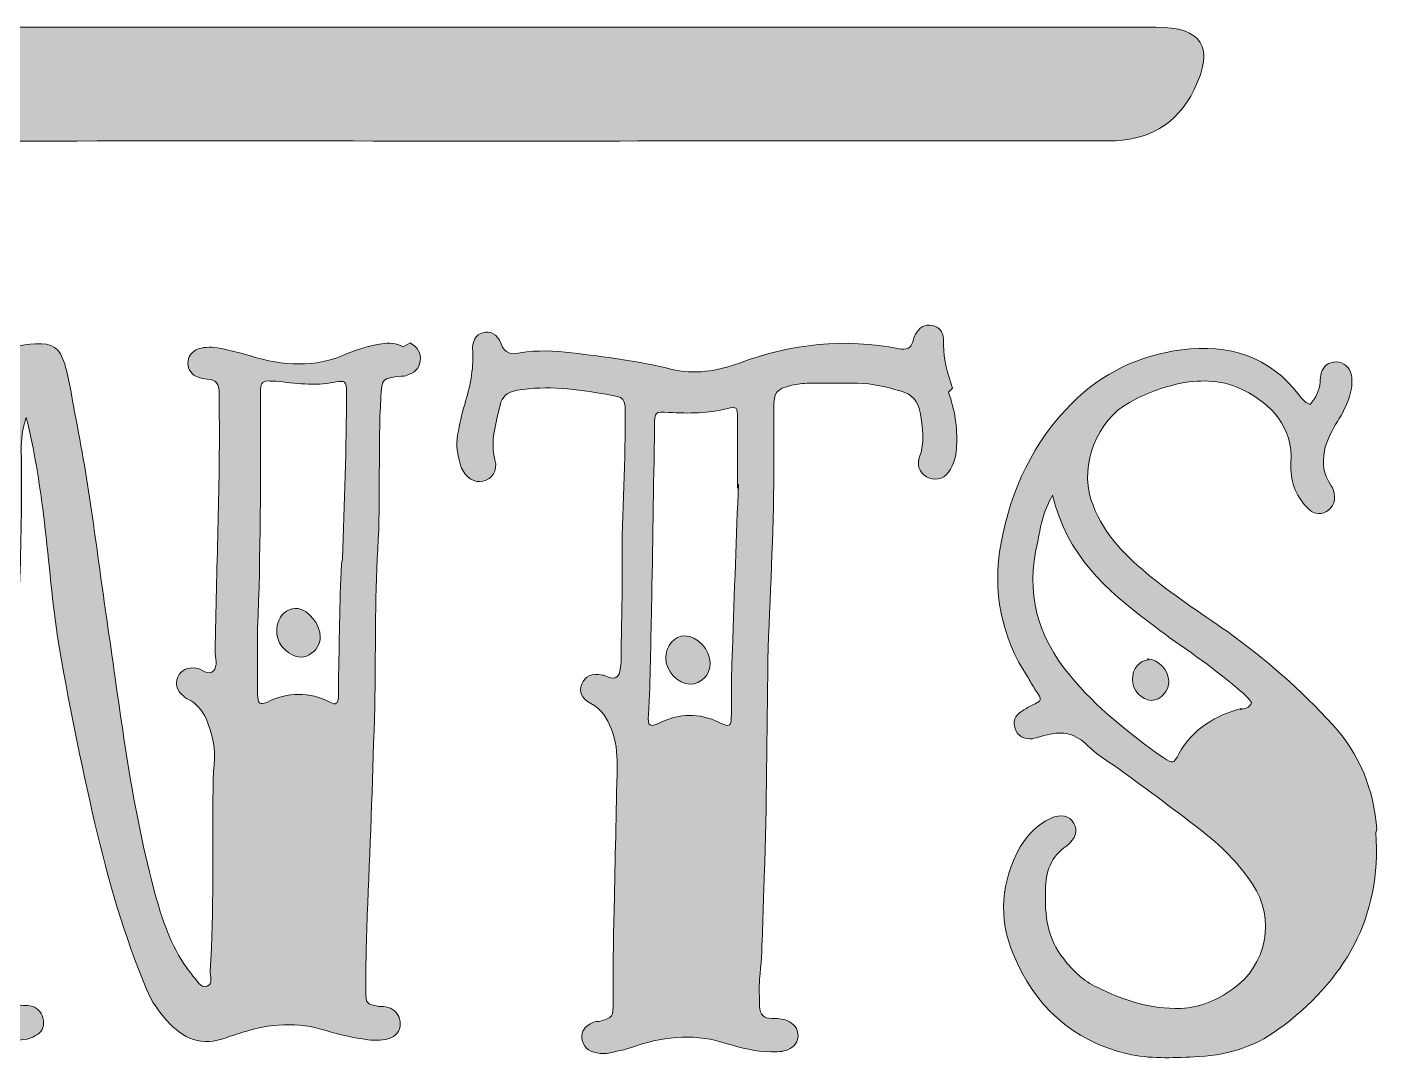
# Model space of a CAD drawing. Header units: inches. Extents: x 141 to 931, y -934 to -146.
# Drawn here: x 536.3 to 923.3, y -933.7 to -639 of the extents above; entities that cross this region are included whole.
import ezdxf

# ---------------------------------------------------------------- set-up
doc = ezdxf.new("R2010")
doc.units = ezdxf.units.IN
doc.header["$MEASUREMENT"] = 0
doc.layers.add('Layer 1', color=7, linetype='Continuous')

# ---------------------------------------------------------------- blocks, each defined once
blk = doc.blocks.new('block 5')
at = {"layer": 'Layer 1', "true_color": 0xffffff}
h = blk.add_hatch(color=7, dxfattribs=at)
h.dxf.hatch_style = 2
edge = h.paths.add_edge_path()
edge.add_spline(control_points=[(799.5, -743.28), (801.23, -748.19), (802.1, -753.38), (801.81, -758.57), (801.81, -760.88), (801.23, -763.19), (800.08, -765.21), (798.63, -767.8), (796.33, -768.67), (794.02, -767.8), (791.71, -766.94), (790.27, -764.63), (791.13, -762.03), (792.86, -757.71), (792, -753.38), (791.42, -749.05), (790.84, -745.88), (789.11, -743.86), (785.94, -742.99), (781.9, -741.84), (777.86, -740.69), (773.54, -740.69), (768.92, -740.69), (764.31, -740.69), (759.69, -740.69), (757.96, -740.69), (756.23, -740.97), (754.78, -741.26), (750.17, -742.42), (749.59, -743.28), (749.59, -747.9), (749.59, -753.96), (749.59, -760.01), (749.59, -766.07), (749.59, -783.96), (748.44, -801.84), (747.86, -819.73), (747.86, -821.17), (747.86, -822.61), (747.86, -824.06), (747.57, -844.54), (747.57, -865.02), (746.71, -885.5), (746.42, -893.87), (746.42, -902.52), (745.55, -910.89), (745.27, -913.48), (745.55, -916.08), (745.55, -918.68), (745.55, -920.99), (746.71, -922.14), (749.02, -922.14), (750.46, -922.14), (751.9, -922.14), (753.34, -922.72), (755.36, -923.58), (756.52, -925.02), (756.52, -927.04), (756.52, -929.06), (755.36, -930.22), (753.63, -931.08), (752.19, -931.66), (750.46, -931.66), (748.73, -931.66), (744.4, -931.66), (740.36, -930.5), (736.32, -929.35), (727.67, -926.47), (719.01, -927.04), (710.36, -929.93), (708.05, -930.79), (705.46, -931.37), (702.86, -931.95), (701.71, -932.24), (700.26, -932.24), (699.11, -931.95), (696.51, -931.66), (695.07, -929.93), (694.78, -927.91), (694.49, -925.89), (695.65, -924.16), (697.95, -923.29), (698.53, -923), (699.11, -923), (699.69, -923), (703.72, -921.85), (703.72, -921.85), (703.72, -917.23), (703.72, -908.29), (703.72, -899.35), (704.01, -890.41), (704.3, -876.85), (704.59, -863.29), (704.88, -849.73), (704.88, -846.27), (704.59, -842.81), (703.15, -839.35), (701.99, -836.46), (700.55, -833.86), (697.38, -832.13), (694.49, -830.69), (693.92, -828.67), (694.78, -826.65), (695.65, -824.34), (697.67, -823.48), (700.55, -824.06), (701.13, -824.06), (701.71, -824.34), (702.28, -824.63), (704.59, -825.5), (705.46, -824.34), (705.74, -822.33), (706.03, -820.59), (706.03, -818.86), (706.03, -817.13), (706.03, -809.92), (706.32, -802.71), (706.32, -795.5), (706.03, -780.49), (707.19, -765.5), (707.19, -750.49), (707.19, -744.72), (707.19, -744.72), (701.71, -743.86), (693.34, -742.42), (684.97, -741.26), (676.32, -742.7), (673.43, -743.28), (671.99, -744.44), (671.41, -747.03), (670.26, -752.23), (668.53, -757.13), (669.97, -762.61), (670.84, -765.78), (669.11, -768.09), (666.51, -768.67), (664.2, -769.24), (661.61, -767.8), (660.45, -764.92), (659.3, -761.74), (658.72, -758.57), (659.3, -755.4), (659.87, -752.51), (660.45, -749.63), (661.32, -746.74), (662.76, -741.84), (663.91, -736.93), (663.63, -731.74), (663.34, -728.57), (664.49, -726.84), (666.51, -726.26), (668.53, -725.68), (670.55, -726.55), (671.7, -729.43), (672.86, -732.32), (674.59, -732.61), (677.18, -732.03), (682.09, -731.17), (686.99, -731.45), (691.9, -732.03), (701.42, -733.19), (710.94, -734.34), (720.17, -736.65), (726.8, -738.38), (733.44, -737.22), (739.78, -734.92), (754.78, -729.43), (769.79, -727.7), (785.36, -730.88), (787.38, -731.17), (788.83, -730.88), (789.4, -728.57), (789.4, -727.99), (789.69, -727.42), (789.98, -726.84), (791.13, -724.82), (792.58, -723.66), (794.88, -724.24), (796.9, -724.53), (797.77, -725.97), (798.06, -727.99), (798.06, -728.57), (798.06, -729.15), (798.06, -729.72), (798.06, -734.05), (799.21, -738.09), (800.65, -742.13), (800.65, -742.13), (799.5, -743.28), (799.5, -743.28)], knot_values=[0, 0, 0, 0, 1, 1, 1, 2, 2, 2, 3, 3, 3, 4, 4, 4, 5, 5, 5, 6, 6, 6, 7, 7, 7, 8, 8, 8, 9, 9, 9, 10, 10, 10, 11, 11, 11, 12, 12, 12, 13, 13, 13, 14, 14, 14, 15, 15, 15, 16, 16, 16, 17, 17, 17, 18, 18, 18, 19, 19, 19, 20, 20, 20, 21, 21, 21, 22, 22, 22, 23, 23, 23, 24, 24, 24, 25, 25, 25, 26, 26, 26, 27, 27, 27, 28, 28, 28, 29, 29, 29, 30, 30, 30, 31, 31, 31, 32, 32, 32, 33, 33, 33, 34, 34, 34, 35, 35, 35, 36, 36, 36, 37, 37, 37, 38, 38, 38, 39, 39, 39, 40, 40, 40, 41, 41, 41, 42, 42, 42, 43, 43, 43, 44, 44, 44, 45, 45, 45, 46, 46, 46, 47, 47, 47, 48, 48, 48, 49, 49, 49, 50, 50, 50, 51, 51, 51, 52, 52, 52, 53, 53, 53, 54, 54, 54, 55, 55, 55, 56, 56, 56, 57, 57, 57, 58, 58, 58, 59, 59, 59, 60, 60, 60, 61, 61, 61, 62, 62, 62, 63, 63, 63, 63], degree=3, periodic=1)
edge = h.paths.add_edge_path()
edge.add_spline(control_points=[(739.21, -770.69), (739.21, -762.61), (739.21, -756.55), (739.21, -750.49), (739.21, -747.61), (739.21, -747.32), (736.32, -747.9), (730.84, -749.34), (725.36, -749.34), (719.59, -749.05), (715.55, -748.76), (715.55, -748.76), (715.55, -753.09), (715.26, -770.4), (714.98, -787.71), (714.69, -805.02), (714.4, -815.11), (714.4, -825.21), (713.82, -835.31), (713.53, -838.77), (714.11, -839.06), (717.28, -837.61), (722.76, -835.02), (728.24, -834.73), (734.01, -837.61), (737.19, -839.06), (737.48, -838.77), (737.48, -835.02), (737.48, -828.96), (737.48, -822.9), (737.77, -816.84), (738.34, -800.4), (738.92, -783.96), (739.5, -769.53), (739.5, -769.53), (739.21, -770.69), (739.21, -770.69)], knot_values=[0, 0, 0, 0, 1, 1, 1, 2, 2, 2, 3, 3, 3, 4, 4, 4, 5, 5, 5, 6, 6, 6, 7, 7, 7, 8, 8, 8, 9, 9, 9, 10, 10, 10, 11, 11, 11, 12, 12, 12, 12], degree=3, periodic=1)
edge = h.paths.add_edge_path()
edge.add_spline(control_points=[(731.42, -820.59), (731.42, -824.06), (728.82, -826.65), (725.65, -826.65), (722.19, -826.65), (718.73, -822.9), (718.73, -819.15), (718.73, -815.69), (721.32, -812.81), (724.21, -812.81), (727.67, -812.81), (731.42, -816.84), (731.42, -820.59)], knot_values=[0, 0, 0, 0, 1, 1, 1, 2, 2, 2, 3, 3, 3, 4, 4, 4, 4], degree=3, periodic=1)
h = blk.add_hatch(color=7, dxfattribs=at)
h.dxf.hatch_style = 2
edge = h.paths.add_edge_path()
edge.add_spline(control_points=[(645.74, -729.15), (647.76, -730.3), (648.91, -732.03), (648.62, -734.34), (648.33, -736.65), (646.89, -737.8), (644.87, -738.38), (644.29, -738.67), (643.72, -738.67), (643.14, -738.67), (637.66, -739.24), (637.66, -739.53), (637.37, -744.72), (636.51, -759.15), (637.37, -773.57), (636.51, -788), (635.64, -803), (635.93, -818), (635.64, -833), (635.06, -851.75), (634.49, -870.5), (633.62, -889.25), (633.33, -897.62), (633.04, -905.98), (633.04, -914.35), (633.04, -917.81), (633.33, -918.1), (636.79, -918.68), (637.66, -918.68), (638.52, -918.68), (639.39, -918.96), (641.41, -919.54), (642.56, -920.99), (642.85, -923), (643.14, -925.02), (642.27, -926.75), (640.25, -927.62), (638.24, -928.49), (635.93, -928.49), (633.62, -928.2), (629.58, -927.62), (625.54, -926.75), (621.79, -925.6), (613.72, -923), (605.64, -923.58), (597.56, -926.18), (596.12, -926.75), (594.68, -927.04), (593.23, -927.62), (586.31, -930.22), (580.83, -927.91), (576.21, -922.72), (573.91, -920.12), (571.89, -917.23), (570.44, -913.77), (564.1, -898.48), (559.48, -882.62), (555.73, -866.46), (551.69, -848.86), (547.94, -830.98), (545.06, -813.09), (543.33, -801.55), (542.46, -789.73), (541.02, -778.19), (539.86, -768.96), (538.42, -759.73), (536.12, -750.49), (534.96, -753.67), (534.67, -756.84), (534.67, -760.01), (535.25, -784.25), (533.52, -808.48), (533.23, -832.71), (533.23, -844.83), (532.94, -856.94), (532.36, -869.06), (531.79, -883.77), (530.63, -898.48), (530.63, -913.2), (530.63, -917.81), (530.63, -917.81), (535.25, -918.39), (536.12, -918.39), (536.98, -918.39), (537.85, -918.68), (539.58, -919.25), (540.73, -920.7), (541.02, -922.72), (541.31, -924.73), (540.44, -926.18), (538.71, -927.04), (536.69, -928.2), (534.38, -928.49), (532.08, -928.2), (528.33, -927.62), (524.58, -927.04), (520.82, -925.89), (512.17, -923), (503.52, -923.58), (494.86, -926.47), (492.84, -927.04), (490.82, -927.62), (488.8, -928.2), (486.79, -928.77), (484.77, -929.06), (482.75, -928.77), (480.73, -928.2), (479.28, -926.75), (479, -924.45), (479, -922.43), (480.15, -920.7), (481.88, -920.41), (488.23, -919.83), (487.65, -915.5), (487.94, -910.89), (488.8, -891.56), (488.52, -871.94), (488.8, -852.33), (488.8, -847.42), (489.67, -842.52), (487.65, -837.61), (486.21, -834.15), (484.77, -830.98), (481.02, -829.25), (478.42, -827.81), (477.84, -825.5), (478.71, -823.48), (479.57, -821.17), (481.88, -820.31), (484.77, -821.17), (485.63, -821.46), (486.5, -821.75), (487.36, -822.04), (487.94, -822.33), (488.52, -822.61), (489.09, -822.04), (489.96, -820.88), (489.67, -819.44), (489.67, -818), (489.67, -794.34), (490.82, -770.69), (490.53, -747.03), (490.53, -745.88), (490.53, -744.72), (490.53, -743.57), (490.25, -740.11), (489.96, -739.82), (486.5, -738.96), (485.92, -738.96), (485.34, -738.96), (484.77, -738.96), (482.75, -738.38), (481.3, -737.22), (481.02, -734.92), (481.02, -732.9), (482.46, -731.17), (485.05, -730.59), (487.07, -730.01), (489.09, -730.01), (491.11, -730.59), (494.29, -731.17), (497.46, -732.03), (500.63, -732.9), (509.57, -735.49), (518.23, -736.07), (526.88, -732.32), (530.63, -730.59), (534.67, -729.72), (538.71, -729.43), (543.62, -729.15), (545.63, -730.59), (547.08, -735.2), (548.52, -739.82), (549.1, -744.72), (549.96, -749.34), (554, -768.96), (556.31, -788.86), (559.19, -808.77), (562.94, -834.15), (565.83, -859.83), (572.46, -884.93), (574.48, -892.43), (576.79, -899.93), (581.12, -906.56), (581.98, -907.71), (582.85, -908.87), (583.71, -910.02), (584.87, -911.18), (585.73, -913.48), (587.75, -912.91), (589.48, -912.33), (588.62, -910.02), (588.62, -908.58), (589.77, -891.27), (589.19, -873.96), (589.48, -856.65), (589.48, -854.35), (589.48, -852.04), (589.77, -849.73), (590.35, -845.11), (589.19, -840.79), (587.46, -836.46), (586.31, -834.15), (584.87, -832.13), (582.27, -830.98), (581.69, -830.69), (581.41, -830.4), (581.12, -830.11), (579.1, -828.67), (578.52, -826.65), (579.39, -824.63), (580.25, -822.61), (582.27, -821.75), (584.58, -822.04), (586.31, -822.33), (588.04, -824.34), (589.48, -822.9), (590.93, -821.46), (590.06, -819.15), (590.06, -817.13), (590.35, -794.05), (591.5, -770.98), (591.21, -747.9), (591.21, -746.46), (591.21, -745.01), (591.21, -743.57), (591.21, -740.97), (590.35, -739.53), (587.75, -739.53), (586.89, -739.53), (586.02, -739.24), (585.16, -738.96), (583.42, -738.38), (582.27, -736.93), (582.27, -734.92), (582.27, -733.19), (583.14, -732.03), (584.58, -731.17), (586.6, -730.3), (588.62, -730.3), (590.64, -730.59), (593.81, -731.17), (596.98, -732.03), (600.16, -732.9), (609.39, -735.78), (618.62, -736.36), (627.56, -732.32), (630.74, -730.88), (634.2, -730.01), (637.66, -729.43), (639.68, -729.15), (641.7, -729.15), (643.72, -730.3), (643.72, -730.3), (645.74, -729.15), (645.74, -729.15)], knot_values=[0, 0, 0, 0, 1, 1, 1, 2, 2, 2, 3, 3, 3, 4, 4, 4, 5, 5, 5, 6, 6, 6, 7, 7, 7, 8, 8, 8, 9, 9, 9, 10, 10, 10, 11, 11, 11, 12, 12, 12, 13, 13, 13, 14, 14, 14, 15, 15, 15, 16, 16, 16, 17, 17, 17, 18, 18, 18, 19, 19, 19, 20, 20, 20, 21, 21, 21, 22, 22, 22, 23, 23, 23, 24, 24, 24, 25, 25, 25, 26, 26, 26, 27, 27, 27, 28, 28, 28, 29, 29, 29, 30, 30, 30, 31, 31, 31, 32, 32, 32, 33, 33, 33, 34, 34, 34, 35, 35, 35, 36, 36, 36, 37, 37, 37, 38, 38, 38, 39, 39, 39, 40, 40, 40, 41, 41, 41, 42, 42, 42, 43, 43, 43, 44, 44, 44, 45, 45, 45, 46, 46, 46, 47, 47, 47, 48, 48, 48, 49, 49, 49, 50, 50, 50, 51, 51, 51, 52, 52, 52, 53, 53, 53, 54, 54, 54, 55, 55, 55, 56, 56, 56, 57, 57, 57, 58, 58, 58, 59, 59, 59, 60, 60, 60, 61, 61, 61, 62, 62, 62, 63, 63, 63, 64, 64, 64, 65, 65, 65, 66, 66, 66, 67, 67, 67, 68, 68, 68, 69, 69, 69, 70, 70, 70, 71, 71, 71, 72, 72, 72, 73, 73, 73, 74, 74, 74, 75, 75, 75, 76, 76, 76, 77, 77, 77, 78, 78, 78, 79, 79, 79, 80, 80, 80, 81, 81, 81, 82, 82, 82, 83, 83, 83, 84, 84, 84, 85, 85, 85, 85], degree=3, periodic=1)
edge = h.paths.add_edge_path()
edge.add_spline(control_points=[(524.58, -792.32), (525.15, -776.46), (525.73, -760.59), (525.73, -744.72), (525.73, -741.55), (525.44, -741.26), (522.27, -741.84), (516.5, -742.99), (511.02, -742.13), (505.54, -741.55), (504.96, -741.55), (504.38, -741.55), (503.81, -741.55), (502.07, -741.26), (501.21, -742.13), (501.21, -743.86), (501.21, -744.72), (501.21, -745.59), (501.21, -746.46), (501.21, -768.96), (501.21, -791.46), (500.34, -812.23), (500.34, -819.44), (500.34, -825.21), (500.34, -830.98), (500.34, -833.58), (500.92, -834.15), (502.94, -833.29), (509, -830.4), (515.06, -830.11), (521.11, -833.29), (522.56, -834.15), (523.42, -833.58), (523.42, -831.84), (523.42, -830.4), (523.42, -828.96), (523.42, -827.52), (523.71, -816.27), (523.71, -805.02), (524.29, -793.77), (524.29, -793.77), (524.58, -792.32), (524.58, -792.32)], knot_values=[0, 0, 0, 0, 1, 1, 1, 2, 2, 2, 3, 3, 3, 4, 4, 4, 5, 5, 5, 6, 6, 6, 7, 7, 7, 8, 8, 8, 9, 9, 9, 10, 10, 10, 11, 11, 11, 12, 12, 12, 13, 13, 13, 14, 14, 14, 14], degree=3, periodic=1)
edge = h.paths.add_edge_path()
edge.add_spline(control_points=[(513.32, -805.3), (516.21, -805.88), (519.09, -809.92), (519.09, -813.09), (519.09, -815.4), (517.94, -817.13), (516.21, -818.29), (514.19, -819.44), (512.17, -819.15), (510.15, -818), (506.98, -815.98), (505.54, -812.23), (506.69, -808.77), (507.55, -806.17), (510.15, -804.44), (512.46, -805.02), (512.46, -805.02), (513.32, -805.3), (513.32, -805.3)], knot_values=[0, 0, 0, 0, 1, 1, 1, 2, 2, 2, 3, 3, 3, 4, 4, 4, 5, 5, 5, 6, 6, 6, 6], degree=3, periodic=1)
edge = h.paths.add_edge_path()
edge.add_spline(control_points=[(626.41, -790.88), (626.98, -775.01), (627.56, -759.15), (627.56, -743.28), (627.56, -740.11), (627.27, -739.82), (624.1, -740.4), (618.33, -741.55), (612.85, -740.69), (607.37, -740.11), (606.79, -740.11), (606.22, -740.11), (605.64, -740.11), (603.91, -739.82), (603.04, -740.69), (603.04, -742.42), (603.04, -743.28), (603.04, -744.15), (603.04, -745.01), (603.04, -767.51), (603.04, -790.02), (602.18, -810.79), (602.18, -818), (602.18, -823.77), (602.18, -829.54), (602.18, -832.13), (602.75, -832.71), (604.77, -831.84), (610.83, -828.96), (616.89, -828.67), (622.95, -831.84), (624.39, -832.71), (625.26, -832.13), (625.26, -830.4), (625.26, -828.96), (625.26, -827.52), (625.26, -826.08), (625.54, -814.83), (625.54, -803.57), (626.12, -792.32), (626.12, -792.32), (626.41, -790.88), (626.41, -790.88)], knot_values=[0, 0, 0, 0, 1, 1, 1, 2, 2, 2, 3, 3, 3, 4, 4, 4, 5, 5, 5, 6, 6, 6, 7, 7, 7, 8, 8, 8, 9, 9, 9, 10, 10, 10, 11, 11, 11, 12, 12, 12, 13, 13, 13, 14, 14, 14, 14], degree=3, periodic=1)
edge = h.paths.add_edge_path()
edge.add_spline(control_points=[(620.06, -813.09), (620.06, -815.4), (618.91, -817.13), (616.89, -818.29), (614.87, -819.44), (612.85, -818.86), (611.12, -817.71), (607.95, -815.69), (606.79, -811.94), (608.23, -808.48), (609.1, -806.17), (611.41, -804.73), (613.72, -805.02), (616.89, -805.59), (620.06, -809.63), (620.06, -813.09)], knot_values=[0, 0, 0, 0, 1, 1, 1, 2, 2, 2, 3, 3, 3, 4, 4, 4, 5, 5, 5, 5], degree=3, periodic=1)
h = blk.add_hatch(color=7, dxfattribs=at)
h.dxf.hatch_style = 2
edge = h.paths.add_edge_path()
edge.add_spline(control_points=[(921.53, -869.06), (923.26, -893.29), (912.58, -911.46), (893.55, -925.31), (886.62, -930.5), (878.25, -932.81), (869.6, -933.1), (863.26, -933.39), (856.91, -933.68), (850.56, -932.24), (834.69, -928.49), (824.02, -918.39), (817.96, -903.68), (813.64, -893.58), (814.5, -882.91), (819.98, -873.1), (822, -869.64), (824.89, -866.75), (828.64, -865.02), (831.52, -863.58), (834.12, -864.15), (835.27, -866.46), (836.43, -868.48), (835.85, -870.79), (833.25, -872.81), (828.64, -875.98), (827.19, -880.31), (827.19, -885.5), (826.91, -892.71), (827.77, -899.35), (832.39, -905.12), (834.98, -908.58), (838.16, -911.46), (841.91, -913.2), (849.41, -916.95), (857.2, -919.54), (865.85, -919.25), (871.33, -918.96), (876.24, -916.95), (880.56, -913.77), (890.37, -907.14), (892.97, -893.58), (886.33, -883.77), (882.29, -877.71), (877.1, -872.52), (871.33, -868.19), (863.26, -861.85), (854.89, -855.79), (846.52, -849.73), (843.93, -848), (841.33, -846.27), (839.31, -844.25), (835.85, -840.79), (832.1, -839.92), (827.77, -841.08), (826.33, -841.37), (824.89, -841.94), (823.44, -842.23), (821.14, -842.52), (819.12, -841.37), (818.54, -839.35), (817.67, -837.33), (818.54, -835.6), (820.27, -834.44), (821.14, -833.86), (822.29, -833.29), (823.16, -832.71), (826.33, -831.27), (826.33, -831.27), (824.31, -828.38), (823.73, -827.23), (822.87, -826.08), (822.29, -824.92), (814.5, -813.09), (811.91, -800.11), (814.5, -786.26), (817.39, -770.98), (823.73, -757.42), (834.69, -746.46), (843.35, -737.8), (854.02, -732.61), (866.14, -731.17), (879.41, -729.43), (891.24, -732.9), (899.6, -744.15), (900.47, -745.01), (901.05, -746.17), (902.78, -746.74), (904.51, -744.72), (905.37, -742.7), (905.66, -740.4), (905.66, -739.53), (905.66, -738.67), (905.95, -737.8), (906.53, -735.78), (907.97, -734.63), (910.28, -734.63), (912.3, -734.63), (914.03, -736.07), (914.6, -738.38), (914.89, -740.4), (914.6, -742.42), (914.03, -744.44), (913.16, -747.03), (912.01, -749.34), (910.56, -751.65), (909.12, -753.96), (907.97, -756.26), (907.1, -758.86), (906.24, -762.32), (906.24, -765.5), (907.97, -768.67), (908.55, -769.53), (909.12, -770.4), (909.41, -771.26), (910.28, -773.86), (909.41, -776.17), (907.39, -777.32), (905.37, -778.48), (903.35, -777.9), (901.91, -776.17), (898.45, -772.71), (897.01, -768.38), (897.29, -763.48), (897.87, -753.09), (891.81, -746.74), (883.74, -742.7), (878.25, -739.82), (871.91, -739.53), (865.85, -740.69), (860.66, -741.84), (855.75, -743.57), (851.14, -746.17), (841.91, -751.36), (837, -763.76), (840.18, -773.86), (843.06, -782.8), (849.12, -789.15), (856.04, -794.92), (863.26, -800.98), (871.33, -806.17), (879.12, -811.65), (890.08, -819.44), (900.18, -828.38), (909.12, -838.19), (916.91, -846.56), (920.95, -856.65), (921.82, -868.19), (921.82, -868.19), (921.53, -869.06), (921.53, -869.06)], knot_values=[0, 0, 0, 0, 1, 1, 1, 2, 2, 2, 3, 3, 3, 4, 4, 4, 5, 5, 5, 6, 6, 6, 7, 7, 7, 8, 8, 8, 9, 9, 9, 10, 10, 10, 11, 11, 11, 12, 12, 12, 13, 13, 13, 14, 14, 14, 15, 15, 15, 16, 16, 16, 17, 17, 17, 18, 18, 18, 19, 19, 19, 20, 20, 20, 21, 21, 21, 22, 22, 22, 23, 23, 23, 24, 24, 24, 25, 25, 25, 26, 26, 26, 27, 27, 27, 28, 28, 28, 29, 29, 29, 30, 30, 30, 31, 31, 31, 32, 32, 32, 33, 33, 33, 34, 34, 34, 35, 35, 35, 36, 36, 36, 37, 37, 37, 38, 38, 38, 39, 39, 39, 40, 40, 40, 41, 41, 41, 42, 42, 42, 43, 43, 43, 44, 44, 44, 45, 45, 45, 46, 46, 46, 47, 47, 47, 48, 48, 48, 49, 49, 49, 50, 50, 50, 50], degree=3, periodic=1)
edge = h.paths.add_edge_path()
edge.add_spline(control_points=[(882.87, -833.86), (884.02, -833.58), (885.47, -833.58), (886.04, -831.84), (884.6, -829.83), (882.58, -828.38), (880.56, -826.65), (873.06, -820.31), (864.7, -815.11), (856.91, -809.06), (844.5, -799.82), (833.25, -789.73), (829.21, -772.71), (826.33, -777.61), (825.75, -781.94), (824.89, -786.26), (821.42, -800.4), (824.89, -813.09), (834.12, -824.06), (841.62, -833.29), (851.14, -840.79), (860.95, -847.71), (863.54, -849.44), (863.83, -849.44), (865.27, -846.56), (869.31, -839.35), (875.66, -835.6), (883.16, -833.58), (883.16, -833.58), (882.87, -833.86), (882.87, -833.86)], knot_values=[0, 0, 0, 0, 1, 1, 1, 2, 2, 2, 3, 3, 3, 4, 4, 4, 5, 5, 5, 6, 6, 6, 7, 7, 7, 8, 8, 8, 9, 9, 9, 10, 10, 10, 10], degree=3, periodic=1)
edge = h.paths.add_edge_path()
edge.add_spline(control_points=[(856.33, -819.44), (859.22, -819.44), (862.39, -822.61), (862.39, -825.79), (862.39, -828.67), (860.08, -831.27), (857.49, -831.27), (854.6, -831.27), (852, -828.38), (852, -825.21), (852, -822.33), (854.02, -819.73), (856.62, -819.73), (856.62, -819.73), (856.33, -819.44), (856.33, -819.44)], knot_values=[0, 0, 0, 0, 1, 1, 1, 2, 2, 2, 3, 3, 3, 4, 4, 4, 5, 5, 5, 5], degree=3, periodic=1)
at = {"layer": 'Layer 1', "lineweight": 0}
for points, knots in [([(799.5, -743.28), (801.23, -748.19), (802.1, -753.38), (801.81, -758.57), (801.81, -760.88), (801.23, -763.19), (800.08, -765.21), (798.63, -767.8), (796.33, -768.67), (794.02, -767.8), (791.71, -766.94), (790.27, -764.63), (791.13, -762.03), (792.86, -757.71), (792, -753.38), (791.42, -749.05), (790.84, -745.88), (789.11, -743.86), (785.94, -742.99), (781.9, -741.84), (777.86, -740.69), (773.54, -740.69), (768.92, -740.69), (764.31, -740.69), (759.69, -740.69), (757.96, -740.69), (756.23, -740.97), (754.78, -741.26), (750.17, -742.42), (749.59, -743.28), (749.59, -747.9), (749.59, -753.96), (749.59, -760.01), (749.59, -766.07), (749.59, -783.96), (748.44, -801.84), (747.86, -819.73), (747.86, -821.17), (747.86, -822.61), (747.86, -824.06), (747.57, -844.54), (747.57, -865.02), (746.71, -885.5), (746.42, -893.87), (746.42, -902.52), (745.55, -910.89), (745.27, -913.48), (745.55, -916.08), (745.55, -918.68), (745.55, -920.99), (746.71, -922.14), (749.02, -922.14), (750.46, -922.14), (751.9, -922.14), (753.34, -922.72), (755.36, -923.58), (756.52, -925.02), (756.52, -927.04), (756.52, -929.06), (755.36, -930.22), (753.63, -931.08), (752.19, -931.66), (750.46, -931.66), (748.73, -931.66), (744.4, -931.66), (740.36, -930.5), (736.32, -929.35), (727.67, -926.47), (719.01, -927.04), (710.36, -929.93), (708.05, -930.79), (705.46, -931.37), (702.86, -931.95), (701.71, -932.24), (700.26, -932.24), (699.11, -931.95), (696.51, -931.66), (695.07, -929.93), (694.78, -927.91), (694.49, -925.89), (695.65, -924.16), (697.95, -923.29), (698.53, -923), (699.11, -923), (699.69, -923), (703.72, -921.85), (703.72, -921.85), (703.72, -917.23), (703.72, -908.29), (703.72, -899.35), (704.01, -890.41), (704.3, -876.85), (704.59, -863.29), (704.88, -849.73), (704.88, -846.27), (704.59, -842.81), (703.15, -839.35), (701.99, -836.46), (700.55, -833.86), (697.38, -832.13), (694.49, -830.69), (693.92, -828.67), (694.78, -826.65), (695.65, -824.34), (697.67, -823.48), (700.55, -824.06), (701.13, -824.06), (701.71, -824.34), (702.28, -824.63), (704.59, -825.5), (705.46, -824.34), (705.74, -822.33), (706.03, -820.59), (706.03, -818.86), (706.03, -817.13), (706.03, -809.92), (706.32, -802.71), (706.32, -795.5), (706.03, -780.49), (707.19, -765.5), (707.19, -750.49), (707.19, -744.72), (707.19, -744.72), (701.71, -743.86), (693.34, -742.42), (684.97, -741.26), (676.32, -742.7), (673.43, -743.28), (671.99, -744.44), (671.41, -747.03), (670.26, -752.23), (668.53, -757.13), (669.97, -762.61), (670.84, -765.78), (669.11, -768.09), (666.51, -768.67), (664.2, -769.24), (661.61, -767.8), (660.45, -764.92), (659.3, -761.74), (658.72, -758.57), (659.3, -755.4), (659.87, -752.51), (660.45, -749.63), (661.32, -746.74), (662.76, -741.84), (663.91, -736.93), (663.63, -731.74), (663.34, -728.57), (664.49, -726.84), (666.51, -726.26), (668.53, -725.68), (670.55, -726.55), (671.7, -729.43), (672.86, -732.32), (674.59, -732.61), (677.18, -732.03), (682.09, -731.17), (686.99, -731.45), (691.9, -732.03), (701.42, -733.19), (710.94, -734.34), (720.17, -736.65), (726.8, -738.38), (733.44, -737.22), (739.78, -734.92), (754.78, -729.43), (769.79, -727.7), (785.36, -730.88), (787.38, -731.17), (788.83, -730.88), (789.4, -728.57), (789.4, -727.99), (789.69, -727.42), (789.98, -726.84), (791.13, -724.82), (792.58, -723.66), (794.88, -724.24), (796.9, -724.53), (797.77, -725.97), (798.06, -727.99), (798.06, -728.57), (798.06, -729.15), (798.06, -729.72), (798.06, -734.05), (799.21, -738.09), (800.65, -742.13), (800.65, -742.13), (799.5, -743.28), (799.5, -743.28)], [0, 0, 0, 0, 1, 1, 1, 2, 2, 2, 3, 3, 3, 4, 4, 4, 5, 5, 5, 6, 6, 6, 7, 7, 7, 8, 8, 8, 9, 9, 9, 10, 10, 10, 11, 11, 11, 12, 12, 12, 13, 13, 13, 14, 14, 14, 15, 15, 15, 16, 16, 16, 17, 17, 17, 18, 18, 18, 19, 19, 19, 20, 20, 20, 21, 21, 21, 22, 22, 22, 23, 23, 23, 24, 24, 24, 25, 25, 25, 26, 26, 26, 27, 27, 27, 28, 28, 28, 29, 29, 29, 30, 30, 30, 31, 31, 31, 32, 32, 32, 33, 33, 33, 34, 34, 34, 35, 35, 35, 36, 36, 36, 37, 37, 37, 38, 38, 38, 39, 39, 39, 40, 40, 40, 41, 41, 41, 42, 42, 42, 43, 43, 43, 44, 44, 44, 45, 45, 45, 46, 46, 46, 47, 47, 47, 48, 48, 48, 49, 49, 49, 50, 50, 50, 51, 51, 51, 52, 52, 52, 53, 53, 53, 54, 54, 54, 55, 55, 55, 56, 56, 56, 57, 57, 57, 58, 58, 58, 59, 59, 59, 60, 60, 60, 61, 61, 61, 62, 62, 62, 63, 63, 63, 63]), ([(645.74, -729.15), (647.76, -730.3), (648.91, -732.03), (648.62, -734.34), (648.33, -736.65), (646.89, -737.8), (644.87, -738.38), (644.29, -738.67), (643.72, -738.67), (643.14, -738.67), (637.66, -739.24), (637.66, -739.53), (637.37, -744.72), (636.51, -759.15), (637.37, -773.57), (636.51, -788), (635.64, -803), (635.93, -818), (635.64, -833), (635.06, -851.75), (634.49, -870.5), (633.62, -889.25), (633.33, -897.62), (633.04, -905.98), (633.04, -914.35), (633.04, -917.81), (633.33, -918.1), (636.79, -918.68), (637.66, -918.68), (638.52, -918.68), (639.39, -918.96), (641.41, -919.54), (642.56, -920.99), (642.85, -923), (643.14, -925.02), (642.27, -926.75), (640.25, -927.62), (638.24, -928.49), (635.93, -928.49), (633.62, -928.2), (629.58, -927.62), (625.54, -926.75), (621.79, -925.6), (613.72, -923), (605.64, -923.58), (597.56, -926.18), (596.12, -926.75), (594.68, -927.04), (593.23, -927.62), (586.31, -930.22), (580.83, -927.91), (576.21, -922.72), (573.91, -920.12), (571.89, -917.23), (570.44, -913.77), (564.1, -898.48), (559.48, -882.62), (555.73, -866.46), (551.69, -848.86), (547.94, -830.98), (545.06, -813.09), (543.33, -801.55), (542.46, -789.73), (541.02, -778.19), (539.86, -768.96), (538.42, -759.73), (536.12, -750.49), (534.96, -753.67), (534.67, -756.84), (534.67, -760.01), (535.25, -784.25), (533.52, -808.48), (533.23, -832.71), (533.23, -844.83), (532.94, -856.94), (532.36, -869.06), (531.79, -883.77), (530.63, -898.48), (530.63, -913.2), (530.63, -917.81), (530.63, -917.81), (535.25, -918.39), (536.12, -918.39), (536.98, -918.39), (537.85, -918.68), (539.58, -919.25), (540.73, -920.7), (541.02, -922.72), (541.31, -924.73), (540.44, -926.18), (538.71, -927.04), (536.69, -928.2), (534.38, -928.49), (532.08, -928.2), (528.33, -927.62), (524.58, -927.04), (520.82, -925.89), (512.17, -923), (503.52, -923.58), (494.86, -926.47), (492.84, -927.04), (490.82, -927.62), (488.8, -928.2), (486.79, -928.77), (484.77, -929.06), (482.75, -928.77), (480.73, -928.2), (479.28, -926.75), (479, -924.45), (479, -922.43), (480.15, -920.7), (481.88, -920.41), (488.23, -919.83), (487.65, -915.5), (487.94, -910.89), (488.8, -891.56), (488.52, -871.94), (488.8, -852.33), (488.8, -847.42), (489.67, -842.52), (487.65, -837.61), (486.21, -834.15), (484.77, -830.98), (481.02, -829.25), (478.42, -827.81), (477.84, -825.5), (478.71, -823.48), (479.57, -821.17), (481.88, -820.31), (484.77, -821.17), (485.63, -821.46), (486.5, -821.75), (487.36, -822.04), (487.94, -822.33), (488.52, -822.61), (489.09, -822.04), (489.96, -820.88), (489.67, -819.44), (489.67, -818), (489.67, -794.34), (490.82, -770.69), (490.53, -747.03), (490.53, -745.88), (490.53, -744.72), (490.53, -743.57), (490.25, -740.11), (489.96, -739.82), (486.5, -738.96), (485.92, -738.96), (485.34, -738.96), (484.77, -738.96), (482.75, -738.38), (481.3, -737.22), (481.02, -734.92), (481.02, -732.9), (482.46, -731.17), (485.05, -730.59), (487.07, -730.01), (489.09, -730.01), (491.11, -730.59), (494.29, -731.17), (497.46, -732.03), (500.63, -732.9), (509.57, -735.49), (518.23, -736.07), (526.88, -732.32), (530.63, -730.59), (534.67, -729.72), (538.71, -729.43), (543.62, -729.15), (545.63, -730.59), (547.08, -735.2), (548.52, -739.82), (549.1, -744.72), (549.96, -749.34), (554, -768.96), (556.31, -788.86), (559.19, -808.77), (562.94, -834.15), (565.83, -859.83), (572.46, -884.93), (574.48, -892.43), (576.79, -899.93), (581.12, -906.56), (581.98, -907.71), (582.85, -908.87), (583.71, -910.02), (584.87, -911.18), (585.73, -913.48), (587.75, -912.91), (589.48, -912.33), (588.62, -910.02), (588.62, -908.58), (589.77, -891.27), (589.19, -873.96), (589.48, -856.65), (589.48, -854.35), (589.48, -852.04), (589.77, -849.73), (590.35, -845.11), (589.19, -840.79), (587.46, -836.46), (586.31, -834.15), (584.87, -832.13), (582.27, -830.98), (581.69, -830.69), (581.41, -830.4), (581.12, -830.11), (579.1, -828.67), (578.52, -826.65), (579.39, -824.63), (580.25, -822.61), (582.27, -821.75), (584.58, -822.04), (586.31, -822.33), (588.04, -824.34), (589.48, -822.9), (590.93, -821.46), (590.06, -819.15), (590.06, -817.13), (590.35, -794.05), (591.5, -770.98), (591.21, -747.9), (591.21, -746.46), (591.21, -745.01), (591.21, -743.57), (591.21, -740.97), (590.35, -739.53), (587.75, -739.53), (586.89, -739.53), (586.02, -739.24), (585.16, -738.96), (583.42, -738.38), (582.27, -736.93), (582.27, -734.92), (582.27, -733.19), (583.14, -732.03), (584.58, -731.17), (586.6, -730.3), (588.62, -730.3), (590.64, -730.59), (593.81, -731.17), (596.98, -732.03), (600.16, -732.9), (609.39, -735.78), (618.62, -736.36), (627.56, -732.32), (630.74, -730.88), (634.2, -730.01), (637.66, -729.43), (639.68, -729.15), (641.7, -729.15), (643.72, -730.3), (643.72, -730.3), (645.74, -729.15), (645.74, -729.15)], [0, 0, 0, 0, 1, 1, 1, 2, 2, 2, 3, 3, 3, 4, 4, 4, 5, 5, 5, 6, 6, 6, 7, 7, 7, 8, 8, 8, 9, 9, 9, 10, 10, 10, 11, 11, 11, 12, 12, 12, 13, 13, 13, 14, 14, 14, 15, 15, 15, 16, 16, 16, 17, 17, 17, 18, 18, 18, 19, 19, 19, 20, 20, 20, 21, 21, 21, 22, 22, 22, 23, 23, 23, 24, 24, 24, 25, 25, 25, 26, 26, 26, 27, 27, 27, 28, 28, 28, 29, 29, 29, 30, 30, 30, 31, 31, 31, 32, 32, 32, 33, 33, 33, 34, 34, 34, 35, 35, 35, 36, 36, 36, 37, 37, 37, 38, 38, 38, 39, 39, 39, 40, 40, 40, 41, 41, 41, 42, 42, 42, 43, 43, 43, 44, 44, 44, 45, 45, 45, 46, 46, 46, 47, 47, 47, 48, 48, 48, 49, 49, 49, 50, 50, 50, 51, 51, 51, 52, 52, 52, 53, 53, 53, 54, 54, 54, 55, 55, 55, 56, 56, 56, 57, 57, 57, 58, 58, 58, 59, 59, 59, 60, 60, 60, 61, 61, 61, 62, 62, 62, 63, 63, 63, 64, 64, 64, 65, 65, 65, 66, 66, 66, 67, 67, 67, 68, 68, 68, 69, 69, 69, 70, 70, 70, 71, 71, 71, 72, 72, 72, 73, 73, 73, 74, 74, 74, 75, 75, 75, 76, 76, 76, 77, 77, 77, 78, 78, 78, 79, 79, 79, 80, 80, 80, 81, 81, 81, 82, 82, 82, 83, 83, 83, 84, 84, 84, 85, 85, 85, 85]), ([(921.53, -869.06), (923.26, -893.29), (912.58, -911.46), (893.55, -925.31), (886.62, -930.5), (878.25, -932.81), (869.6, -933.1), (863.26, -933.39), (856.91, -933.68), (850.56, -932.24), (834.69, -928.49), (824.02, -918.39), (817.96, -903.68), (813.64, -893.58), (814.5, -882.91), (819.98, -873.1), (822, -869.64), (824.89, -866.75), (828.64, -865.02), (831.52, -863.58), (834.12, -864.15), (835.27, -866.46), (836.43, -868.48), (835.85, -870.79), (833.25, -872.81), (828.64, -875.98), (827.19, -880.31), (827.19, -885.5), (826.91, -892.71), (827.77, -899.35), (832.39, -905.12), (834.98, -908.58), (838.16, -911.46), (841.91, -913.2), (849.41, -916.95), (857.2, -919.54), (865.85, -919.25), (871.33, -918.96), (876.24, -916.95), (880.56, -913.77), (890.37, -907.14), (892.97, -893.58), (886.33, -883.77), (882.29, -877.71), (877.1, -872.52), (871.33, -868.19), (863.26, -861.85), (854.89, -855.79), (846.52, -849.73), (843.93, -848), (841.33, -846.27), (839.31, -844.25), (835.85, -840.79), (832.1, -839.92), (827.77, -841.08), (826.33, -841.37), (824.89, -841.94), (823.44, -842.23), (821.14, -842.52), (819.12, -841.37), (818.54, -839.35), (817.67, -837.33), (818.54, -835.6), (820.27, -834.44), (821.14, -833.86), (822.29, -833.29), (823.16, -832.71), (826.33, -831.27), (826.33, -831.27), (824.31, -828.38), (823.73, -827.23), (822.87, -826.08), (822.29, -824.92), (814.5, -813.09), (811.91, -800.11), (814.5, -786.26), (817.39, -770.98), (823.73, -757.42), (834.69, -746.46), (843.35, -737.8), (854.02, -732.61), (866.14, -731.17), (879.41, -729.43), (891.24, -732.9), (899.6, -744.15), (900.47, -745.01), (901.05, -746.17), (902.78, -746.74), (904.51, -744.72), (905.37, -742.7), (905.66, -740.4), (905.66, -739.53), (905.66, -738.67), (905.95, -737.8), (906.53, -735.78), (907.97, -734.63), (910.28, -734.63), (912.3, -734.63), (914.03, -736.07), (914.6, -738.38), (914.89, -740.4), (914.6, -742.42), (914.03, -744.44), (913.16, -747.03), (912.01, -749.34), (910.56, -751.65), (909.12, -753.96), (907.97, -756.26), (907.1, -758.86), (906.24, -762.32), (906.24, -765.5), (907.97, -768.67), (908.55, -769.53), (909.12, -770.4), (909.41, -771.26), (910.28, -773.86), (909.41, -776.17), (907.39, -777.32), (905.37, -778.48), (903.35, -777.9), (901.91, -776.17), (898.45, -772.71), (897.01, -768.38), (897.29, -763.48), (897.87, -753.09), (891.81, -746.74), (883.74, -742.7), (878.25, -739.82), (871.91, -739.53), (865.85, -740.69), (860.66, -741.84), (855.75, -743.57), (851.14, -746.17), (841.91, -751.36), (837, -763.76), (840.18, -773.86), (843.06, -782.8), (849.12, -789.15), (856.04, -794.92), (863.26, -800.98), (871.33, -806.17), (879.12, -811.65), (890.08, -819.44), (900.18, -828.38), (909.12, -838.19), (916.91, -846.56), (920.95, -856.65), (921.82, -868.19), (921.82, -868.19), (921.53, -869.06), (921.53, -869.06)], [0, 0, 0, 0, 1, 1, 1, 2, 2, 2, 3, 3, 3, 4, 4, 4, 5, 5, 5, 6, 6, 6, 7, 7, 7, 8, 8, 8, 9, 9, 9, 10, 10, 10, 11, 11, 11, 12, 12, 12, 13, 13, 13, 14, 14, 14, 15, 15, 15, 16, 16, 16, 17, 17, 17, 18, 18, 18, 19, 19, 19, 20, 20, 20, 21, 21, 21, 22, 22, 22, 23, 23, 23, 24, 24, 24, 25, 25, 25, 26, 26, 26, 27, 27, 27, 28, 28, 28, 29, 29, 29, 30, 30, 30, 31, 31, 31, 32, 32, 32, 33, 33, 33, 34, 34, 34, 35, 35, 35, 36, 36, 36, 37, 37, 37, 38, 38, 38, 39, 39, 39, 40, 40, 40, 41, 41, 41, 42, 42, 42, 43, 43, 43, 44, 44, 44, 45, 45, 45, 46, 46, 46, 47, 47, 47, 48, 48, 48, 49, 49, 49, 50, 50, 50, 50]), ([(626.41, -790.88), (626.98, -775.01), (627.56, -759.15), (627.56, -743.28), (627.56, -740.11), (627.27, -739.82), (624.1, -740.4), (618.33, -741.55), (612.85, -740.69), (607.37, -740.11), (606.79, -740.11), (606.22, -740.11), (605.64, -740.11), (603.91, -739.82), (603.04, -740.69), (603.04, -742.42), (603.04, -743.28), (603.04, -744.15), (603.04, -745.01), (603.04, -767.51), (603.04, -790.02), (602.18, -810.79), (602.18, -818), (602.18, -823.77), (602.18, -829.54), (602.18, -832.13), (602.75, -832.71), (604.77, -831.84), (610.83, -828.96), (616.89, -828.67), (622.95, -831.84), (624.39, -832.71), (625.26, -832.13), (625.26, -830.4), (625.26, -828.96), (625.26, -827.52), (625.26, -826.08), (625.54, -814.83), (625.54, -803.57), (626.12, -792.32), (626.12, -792.32), (626.41, -790.88), (626.41, -790.88)], [0, 0, 0, 0, 1, 1, 1, 2, 2, 2, 3, 3, 3, 4, 4, 4, 5, 5, 5, 6, 6, 6, 7, 7, 7, 8, 8, 8, 9, 9, 9, 10, 10, 10, 11, 11, 11, 12, 12, 12, 13, 13, 13, 14, 14, 14, 14]), ([(739.21, -770.69), (739.21, -762.61), (739.21, -756.55), (739.21, -750.49), (739.21, -747.61), (739.21, -747.32), (736.32, -747.9), (730.84, -749.34), (725.36, -749.34), (719.59, -749.05), (715.55, -748.76), (715.55, -748.76), (715.55, -753.09), (715.26, -770.4), (714.98, -787.71), (714.69, -805.02), (714.4, -815.11), (714.4, -825.21), (713.82, -835.31), (713.53, -838.77), (714.11, -839.06), (717.28, -837.61), (722.76, -835.02), (728.24, -834.73), (734.01, -837.61), (737.19, -839.06), (737.48, -838.77), (737.48, -835.02), (737.48, -828.96), (737.48, -822.9), (737.77, -816.84), (738.34, -800.4), (738.92, -783.96), (739.5, -769.53), (739.5, -769.53), (739.21, -770.69), (739.21, -770.69)], [0, 0, 0, 0, 1, 1, 1, 2, 2, 2, 3, 3, 3, 4, 4, 4, 5, 5, 5, 6, 6, 6, 7, 7, 7, 8, 8, 8, 9, 9, 9, 10, 10, 10, 11, 11, 11, 12, 12, 12, 12]), ([(882.87, -833.86), (884.02, -833.58), (885.47, -833.58), (886.04, -831.84), (884.6, -829.83), (882.58, -828.38), (880.56, -826.65), (873.06, -820.31), (864.7, -815.11), (856.91, -809.06), (844.5, -799.82), (833.25, -789.73), (829.21, -772.71), (826.33, -777.61), (825.75, -781.94), (824.89, -786.26), (821.42, -800.4), (824.89, -813.09), (834.12, -824.06), (841.62, -833.29), (851.14, -840.79), (860.95, -847.71), (863.54, -849.44), (863.83, -849.44), (865.27, -846.56), (869.31, -839.35), (875.66, -835.6), (883.16, -833.58), (883.16, -833.58), (882.87, -833.86), (882.87, -833.86)], [0, 0, 0, 0, 1, 1, 1, 2, 2, 2, 3, 3, 3, 4, 4, 4, 5, 5, 5, 6, 6, 6, 7, 7, 7, 8, 8, 8, 9, 9, 9, 10, 10, 10, 10]), ([(620.06, -813.09), (620.06, -815.4), (618.91, -817.13), (616.89, -818.29), (614.87, -819.44), (612.85, -818.86), (611.12, -817.71), (607.95, -815.69), (606.79, -811.94), (608.23, -808.48), (609.1, -806.17), (611.41, -804.73), (613.72, -805.02), (616.89, -805.59), (620.06, -809.63), (620.06, -813.09)], [0, 0, 0, 0, 1, 1, 1, 2, 2, 2, 3, 3, 3, 4, 4, 4, 5, 5, 5, 5]), ([(731.42, -820.59), (731.42, -824.06), (728.82, -826.65), (725.65, -826.65), (722.19, -826.65), (718.73, -822.9), (718.73, -819.15), (718.73, -815.69), (721.32, -812.81), (724.21, -812.81), (727.67, -812.81), (731.42, -816.84), (731.42, -820.59)], [0, 0, 0, 0, 1, 1, 1, 2, 2, 2, 3, 3, 3, 4, 4, 4, 4]), ([(856.33, -819.44), (859.22, -819.44), (862.39, -822.61), (862.39, -825.79), (862.39, -828.67), (860.08, -831.27), (857.49, -831.27), (854.6, -831.27), (852, -828.38), (852, -825.21), (852, -822.33), (854.02, -819.73), (856.62, -819.73), (856.62, -819.73), (856.33, -819.44), (856.33, -819.44)], [0, 0, 0, 0, 1, 1, 1, 2, 2, 2, 3, 3, 3, 4, 4, 4, 5, 5, 5, 5])]:
    blk.add_open_spline(points, degree=3, knots=knots, dxfattribs=at)
blk = doc.blocks.new('block 6')
at = {"layer": 'Layer 1', "true_color": 0xffffff}
h = blk.add_hatch(color=7, dxfattribs=at)
h.dxf.hatch_style = 2
edge = h.paths.add_edge_path()
edge.add_spline(control_points=[(674.68, -639), (736, -639), (797.33, -638.98), (858.65, -639.01), (872.04, -639.02), (875.57, -644.68), (869.63, -656.84), (864.71, -666.93), (856.35, -671.51), (845.14, -671.5), (792.03, -671.45), (738.93, -671.51), (685.82, -671.52), (625.76, -671.53), (565.7, -671.45), (505.64, -671.58), (493.4, -671.6), (484.01, -667.35), (478.95, -655.81), (473.89, -644.29), (477.34, -639.02), (489.75, -639.02), (551.39, -638.99), (613.03, -639), (674.68, -639)], knot_values=[0, 0, 0, 0, 1, 1, 1, 2, 2, 2, 3, 3, 3, 4, 4, 4, 5, 5, 5, 6, 6, 6, 7, 7, 7, 8, 8, 8, 8], degree=3, periodic=1)
at = {"layer": 'Layer 1', "lineweight": 0}
blk.add_open_spline([(674.68, -639), (736, -639), (797.33, -638.98), (858.65, -639.01), (872.04, -639.02), (875.57, -644.68), (869.63, -656.84), (864.71, -666.93), (856.35, -671.51), (845.14, -671.5), (792.03, -671.45), (738.93, -671.51), (685.82, -671.52), (625.76, -671.53), (565.7, -671.45), (505.64, -671.58), (493.4, -671.6), (484.01, -667.35), (478.95, -655.81), (473.89, -644.29), (477.34, -639.02), (489.75, -639.02), (551.39, -638.99), (613.03, -639), (674.68, -639)], degree=3, knots=[0, 0, 0, 0, 1, 1, 1, 2, 2, 2, 3, 3, 3, 4, 4, 4, 5, 5, 5, 6, 6, 6, 7, 7, 7, 8, 8, 8, 8], dxfattribs=at)
blk = doc.blocks.new('block 2')
at = {"layer": 'Layer 1'}
for name in ['block 6', 'block 5']:
    blk.add_blockref(name, (0, 0), dxfattribs=at)

msp = doc.modelspace()

# ---------------------------------------------------------------- block references
at = {"layer": 'Layer 1'}
msp.add_blockref('block 2', (0, 0), dxfattribs=at)

doc.saveas('drawing.dxf')
